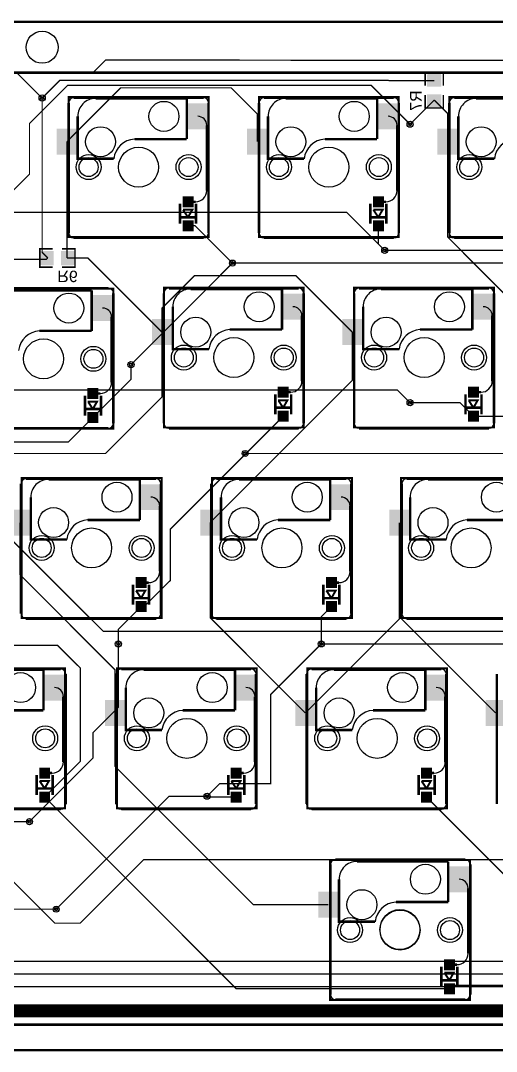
# Model space of a CAD drawing. Header units: millimetres. Extents: x -34 to 290, y -3 to 102.
# Drawn here: x 94.4 to 142, y -2.7 to 100.5 of the extents above; entities that cross this region are included whole.
import ezdxf

# ---------------------------------------------------------------- set-up
doc = ezdxf.new("R2010")
doc.units = ezdxf.units.MM
for name, color, linetype, true_color in [('BoardOutLine', 7, 'Continuous', 0xff00ff), ('BottomLayer', 7, 'Continuous', 0x0000ff), ('BottomPasteMaskLayer', 7, 'Continuous', 0x800000), ('BottomSilkLayer', 7, 'Continuous', 0x66cc33), ('BottomSolderMaskLayer', 7, 'Continuous', 0xaa00ff), ('Document', 7, 'Continuous', 0xffffff), ('Hole', 7, 'Continuous', 0x222222), ('Multi-Layer', 7, 'Continuous', 0xc0c0c0), ('TopLayer', 7, 'Continuous', 0xff0000), ('TopSilkLayer', 7, 'Continuous', 0xffcc00)]:
    doc.layers.add(name, color=color, linetype=linetype, true_color=true_color)
doc.styles.get("Standard").update_dxf_attribs({"font": 'arial.ttf'})

msp = doc.modelspace()

# ---------------------------------------------------------------- hatches: boundary and pattern name
at = {"layer": 'BottomLayer'}
for points in [[(136.45, 93.87), (135.07, 93.87), (135.07, 95), (136.45, 95)], [(136.45, 93.07), (135.07, 93.07), (135.07, 91.94), (136.45, 91.94)], [(113.04, 89.63), (111.14, 89.63), (111.14, 92.13), (113.04, 92.13)], [(132.09, 89.63), (130.19, 89.63), (130.19, 92.13), (132.09, 92.13)], [(99.94, 87.09), (98.04, 87.09), (98.04, 89.59), (99.94, 89.59)], [(118.99, 87.09), (117.09, 87.09), (117.09, 89.59), (118.99, 89.59)], [(138.04, 87.09), (136.14, 87.09), (136.14, 89.59), (138.04, 89.59)], [(111.62, 82.83), (111.62, 81.83), (110.62, 81.83), (110.62, 82.83)], [(130.67, 82.83), (130.67, 81.83), (129.67, 81.83), (129.67, 82.83)], [(111.62, 80.43), (111.62, 79.43), (110.62, 79.43), (110.62, 80.43)], [(130.67, 80.43), (130.67, 79.43), (129.67, 79.43), (129.67, 80.43)], [(97.64, 77.4), (97.64, 76.02), (96.51, 76.02), (96.51, 77.4)], [(98.44, 77.4), (98.44, 76.02), (99.58, 76.02), (99.58, 77.4)], [(103.52, 70.46), (101.62, 70.46), (101.62, 72.96), (103.52, 72.96)], [(122.57, 70.58), (120.67, 70.58), (120.67, 73.08), (122.57, 73.08)], [(141.62, 70.58), (139.72, 70.58), (139.72, 73.08), (141.62, 73.08)], [(109.46, 68.04), (107.56, 68.04), (107.56, 70.54), (109.46, 70.54)], [(128.51, 68.04), (126.61, 68.04), (126.61, 70.54), (128.51, 70.54)], [(102.1, 63.65), (102.1, 62.65), (101.1, 62.65), (101.1, 63.65)], [(121.15, 63.78), (121.15, 62.78), (120.15, 62.78), (120.15, 63.78)], [(140.2, 63.78), (140.2, 62.78), (139.2, 62.78), (139.2, 63.78)], [(102.1, 61.25), (102.1, 60.25), (101.1, 60.25), (101.1, 61.25)], [(121.15, 61.38), (121.15, 60.38), (120.15, 60.38), (120.15, 61.38)], [(140.2, 61.38), (140.2, 60.38), (139.2, 60.38), (139.2, 61.38)], [(108.34, 51.53), (106.44, 51.53), (106.44, 54.03), (108.34, 54.03)], [(127.39, 51.53), (125.49, 51.53), (125.49, 54.03), (127.39, 54.03)], [(95.24, 48.99), (93.34, 48.99), (93.34, 51.49), (95.24, 51.49)], [(114.29, 48.99), (112.39, 48.99), (112.39, 51.49), (114.29, 51.49)], [(133.21, 48.99), (131.31, 48.99), (131.31, 51.49), (133.21, 51.49)], [(106.92, 44.73), (106.92, 43.73), (105.92, 43.73), (105.92, 44.73)], [(125.97, 44.73), (125.97, 43.73), (124.97, 43.73), (124.97, 44.73)], [(106.92, 42.33), (106.92, 41.33), (105.92, 41.33), (105.92, 42.33)], [(125.97, 42.33), (125.97, 41.33), (124.97, 41.33), (124.97, 42.33)], [(98.69, 32.48), (96.79, 32.48), (96.79, 34.98), (98.69, 34.98)], [(117.87, 32.48), (115.97, 32.48), (115.97, 34.98), (117.87, 34.98)], [(136.92, 32.48), (135.02, 32.48), (135.02, 34.98), (136.92, 34.98)], [(104.76, 29.94), (102.86, 29.94), (102.86, 32.44), (104.76, 32.44)], [(123.81, 29.94), (121.91, 29.94), (121.91, 32.44), (123.81, 32.44)], [(142.86, 29.94), (140.96, 29.94), (140.96, 32.44), (142.86, 32.44)], [(97.27, 25.68), (97.27, 24.68), (96.27, 24.68), (96.27, 25.68)], [(116.45, 25.68), (116.45, 24.68), (115.45, 24.68), (115.45, 25.68)], [(135.5, 25.68), (135.5, 24.68), (134.5, 24.68), (134.5, 25.68)], [(97.27, 23.28), (97.27, 22.28), (96.27, 22.28), (96.27, 23.28)], [(116.45, 23.28), (116.45, 22.28), (115.45, 22.28), (115.45, 23.28)], [(135.5, 23.28), (135.5, 22.28), (134.5, 22.28), (134.5, 23.28)], [(139.2, 13.31), (137.3, 13.31), (137.3, 15.81), (139.2, 15.81)], [(126.1, 10.77), (124.2, 10.77), (124.2, 13.27), (126.1, 13.27)], [(137.78, 6.5), (137.78, 5.5), (136.78, 5.5), (136.78, 6.5)], [(137.78, 4.1), (137.78, 3.1), (136.78, 3.1), (136.78, 4.1)]]:
    msp.add_hatch(color=256, dxfattribs=at).paths.add_polyline_path(points)
at = {"layer": 'BottomPasteMaskLayer'}
for points in [[(136.4, 95.17), (135.12, 95.17), (135.07, 95.12), (135.07, 93.97), (135.12, 93.92), (135.53, 93.92), (135.53, 94.37), (135.98, 94.37), (135.98, 93.93), (136.4, 93.92), (136.45, 93.97), (136.45, 95.12)], [(136.4, 93.02), (135.98, 93.02), (135.98, 92.58), (135.53, 92.58), (135.53, 93.02), (135.12, 93.02), (135.07, 92.97), (135.07, 91.82), (135.12, 91.77), (136.4, 91.77), (136.45, 91.82), (136.45, 92.97)], [(113.04, 89.63), (111.14, 89.63), (111.14, 92.13), (113.04, 92.13)], [(132.09, 89.63), (130.19, 89.63), (130.19, 92.13), (132.09, 92.13)], [(99.94, 87.09), (98.04, 87.09), (98.04, 89.59), (99.94, 89.59)], [(118.99, 87.09), (117.09, 87.09), (117.09, 89.59), (118.99, 89.59)], [(138.04, 87.09), (136.14, 87.09), (136.14, 89.59), (138.04, 89.59)], [(111.62, 82.83), (111.62, 81.83), (110.62, 81.83), (110.62, 82.83)], [(130.67, 82.83), (130.67, 81.83), (129.67, 81.83), (129.67, 82.83)], [(111.62, 80.43), (111.62, 79.43), (110.62, 79.43), (110.62, 80.43)], [(130.67, 80.43), (130.67, 79.43), (129.67, 79.43), (129.67, 80.43)], [(96.34, 77.35), (96.34, 76.07), (96.39, 76.02), (97.54, 76.02), (97.59, 76.07), (97.6, 76.48), (97.15, 76.48), (97.15, 76.93), (97.59, 76.93), (97.59, 77.35), (97.54, 77.4), (96.39, 77.4)], [(98.49, 77.35), (98.49, 76.93), (98.94, 76.93), (98.94, 76.48), (98.5, 76.48), (98.49, 76.07), (98.54, 76.02), (99.69, 76.02), (99.74, 76.07), (99.74, 77.35), (99.69, 77.4), (98.54, 77.4)], [(103.52, 70.46), (101.62, 70.46), (101.62, 72.96), (103.52, 72.96)], [(122.57, 70.58), (120.67, 70.58), (120.67, 73.08), (122.57, 73.08)], [(141.62, 70.58), (139.72, 70.58), (139.72, 73.08), (141.62, 73.08)], [(109.46, 68.04), (107.56, 68.04), (107.56, 70.54), (109.46, 70.54)], [(128.51, 68.04), (126.61, 68.04), (126.61, 70.54), (128.51, 70.54)], [(102.1, 63.65), (102.1, 62.65), (101.1, 62.65), (101.1, 63.65)], [(121.15, 63.78), (121.15, 62.78), (120.15, 62.78), (120.15, 63.78)], [(140.2, 63.78), (140.2, 62.78), (139.2, 62.78), (139.2, 63.78)], [(102.1, 61.25), (102.1, 60.25), (101.1, 60.25), (101.1, 61.25)], [(121.15, 61.38), (121.15, 60.38), (120.15, 60.38), (120.15, 61.38)], [(140.2, 61.38), (140.2, 60.38), (139.2, 60.38), (139.2, 61.38)], [(108.34, 51.53), (106.44, 51.53), (106.44, 54.03), (108.34, 54.03)], [(127.39, 51.53), (125.49, 51.53), (125.49, 54.03), (127.39, 54.03)], [(95.24, 48.99), (93.34, 48.99), (93.34, 51.49), (95.24, 51.49)], [(114.29, 48.99), (112.39, 48.99), (112.39, 51.49), (114.29, 51.49)], [(133.21, 48.99), (131.31, 48.99), (131.31, 51.49), (133.21, 51.49)], [(106.92, 44.73), (106.92, 43.73), (105.92, 43.73), (105.92, 44.73)], [(125.97, 44.73), (125.97, 43.73), (124.97, 43.73), (124.97, 44.73)], [(106.92, 42.33), (106.92, 41.33), (105.92, 41.33), (105.92, 42.33)], [(125.97, 42.33), (125.97, 41.33), (124.97, 41.33), (124.97, 42.33)], [(98.69, 32.48), (96.79, 32.48), (96.79, 34.98), (98.69, 34.98)], [(117.87, 32.48), (115.97, 32.48), (115.97, 34.98), (117.87, 34.98)], [(136.92, 32.48), (135.02, 32.48), (135.02, 34.98), (136.92, 34.98)], [(104.76, 29.94), (102.86, 29.94), (102.86, 32.44), (104.76, 32.44)], [(123.81, 29.94), (121.91, 29.94), (121.91, 32.44), (123.81, 32.44)], [(142.86, 29.94), (140.96, 29.94), (140.96, 32.44), (142.86, 32.44)], [(97.27, 25.68), (97.27, 24.68), (96.27, 24.68), (96.27, 25.68)], [(116.45, 25.68), (116.45, 24.68), (115.45, 24.68), (115.45, 25.68)], [(135.5, 25.68), (135.5, 24.68), (134.5, 24.68), (134.5, 25.68)], [(97.27, 23.28), (97.27, 22.28), (96.27, 22.28), (96.27, 23.28)], [(116.45, 23.28), (116.45, 22.28), (115.45, 22.28), (115.45, 23.28)], [(135.5, 23.28), (135.5, 22.28), (134.5, 22.28), (134.5, 23.28)], [(139.2, 13.31), (137.3, 13.31), (137.3, 15.81), (139.2, 15.81)], [(126.1, 10.77), (124.2, 10.77), (124.2, 13.27), (126.1, 13.27)], [(137.78, 6.5), (137.78, 5.5), (136.78, 5.5), (136.78, 6.5)], [(137.78, 4.1), (137.78, 3.1), (136.78, 3.1), (136.78, 4.1)]]:
    msp.add_hatch(color=256, dxfattribs=at).paths.add_polyline_path(points)
at = {"layer": 'BottomSolderMaskLayer'}
for points in [[(136.48, 93.85), (135.04, 93.85), (135.04, 95.03), (136.48, 95.03)], [(136.48, 93.09), (135.04, 93.09), (135.04, 91.92), (136.48, 91.92)], [(113.09, 89.58), (111.09, 89.58), (111.09, 92.18), (113.09, 92.18)], [(132.14, 89.58), (130.14, 89.58), (130.14, 92.18), (132.14, 92.18)], [(99.99, 87.04), (97.98, 87.04), (97.98, 89.64), (99.99, 89.64)], [(119.04, 87.04), (117.03, 87.04), (117.03, 89.64), (119.04, 89.64)], [(138.09, 87.04), (136.08, 87.04), (136.08, 89.64), (138.09, 89.64)], [(111.67, 82.88), (111.67, 81.78), (110.57, 81.78), (110.57, 82.88)], [(130.72, 82.88), (130.72, 81.78), (129.62, 81.78), (129.62, 82.88)], [(111.67, 80.48), (111.67, 79.38), (110.57, 79.38), (110.57, 80.48)], [(130.72, 80.48), (130.72, 79.38), (129.62, 79.38), (129.62, 80.48)], [(97.67, 77.42), (97.67, 75.99), (96.49, 75.99), (96.49, 77.42)], [(98.42, 77.42), (98.42, 75.99), (99.6, 75.99), (99.6, 77.42)], [(103.57, 70.4), (101.57, 70.4), (101.57, 73.01), (103.57, 73.01)], [(122.62, 70.53), (120.62, 70.53), (120.62, 73.13), (122.62, 73.13)], [(141.67, 70.53), (139.67, 70.53), (139.67, 73.13), (141.67, 73.13)], [(109.51, 67.99), (107.51, 67.99), (107.51, 70.59), (109.51, 70.59)], [(128.56, 67.99), (126.56, 67.99), (126.56, 70.59), (128.56, 70.59)], [(102.15, 63.7), (102.15, 62.6), (101.04, 62.6), (101.04, 63.7)], [(121.2, 63.83), (121.2, 62.73), (120.09, 62.73), (120.09, 63.83)], [(140.25, 63.83), (140.25, 62.73), (139.14, 62.73), (139.14, 63.83)], [(102.15, 61.3), (102.15, 60.2), (101.04, 60.2), (101.04, 61.3)], [(121.2, 61.43), (121.2, 60.33), (120.09, 60.33), (120.09, 61.43)], [(140.25, 61.43), (140.25, 60.33), (139.14, 60.33), (139.14, 61.43)], [(108.39, 51.48), (106.39, 51.48), (106.39, 54.08), (108.39, 54.08)], [(127.44, 51.48), (125.44, 51.48), (125.44, 54.08), (127.44, 54.08)], [(95.29, 48.94), (93.29, 48.94), (93.29, 51.54), (95.29, 51.54)], [(114.34, 48.94), (112.34, 48.94), (112.34, 51.54), (114.34, 51.54)], [(133.26, 48.94), (131.26, 48.94), (131.26, 51.54), (133.26, 51.54)], [(106.97, 44.78), (106.97, 43.68), (105.87, 43.68), (105.87, 44.78)], [(126.02, 44.78), (126.02, 43.68), (124.92, 43.68), (124.92, 44.78)], [(106.97, 42.38), (106.97, 41.28), (105.87, 41.28), (105.87, 42.38)], [(126.02, 42.38), (126.02, 41.28), (124.92, 41.28), (124.92, 42.38)], [(98.74, 32.43), (96.74, 32.43), (96.74, 35.03), (98.74, 35.03)], [(117.92, 32.43), (115.92, 32.43), (115.92, 35.03), (117.92, 35.03)], [(136.97, 32.43), (134.97, 32.43), (134.97, 35.03), (136.97, 35.03)], [(104.81, 29.89), (102.81, 29.89), (102.81, 32.49), (104.81, 32.49)], [(123.86, 29.89), (121.86, 29.89), (121.86, 32.49), (123.86, 32.49)], [(142.91, 29.89), (140.91, 29.89), (140.91, 32.49), (142.91, 32.49)], [(97.32, 25.73), (97.32, 24.63), (96.22, 24.63), (96.22, 25.73)], [(116.5, 25.73), (116.5, 24.63), (115.4, 24.63), (115.4, 25.73)], [(135.55, 25.73), (135.55, 24.63), (134.45, 24.63), (134.45, 25.73)], [(97.32, 23.33), (97.32, 22.23), (96.22, 22.23), (96.22, 23.33)], [(116.5, 23.33), (116.5, 22.23), (115.4, 22.23), (115.4, 23.33)], [(135.55, 23.33), (135.55, 22.23), (134.45, 22.23), (134.45, 23.33)], [(139.25, 13.25), (137.25, 13.25), (137.25, 15.86), (139.25, 15.86)], [(126.15, 10.71), (124.15, 10.71), (124.15, 13.32), (126.15, 13.32)], [(137.83, 6.55), (137.83, 5.45), (136.73, 5.45), (136.73, 6.55)], [(137.83, 4.15), (137.83, 3.05), (136.73, 3.05), (136.73, 4.15)]]:
    msp.add_hatch(color=256, dxfattribs=at).paths.add_polyline_path(points)

# ---------------------------------------------------------------- linework, layer by layer
at = {"layer": 'BoardOutLine', "const_width": 0.254}
msp.add_lwpolyline([(-34.29, 100.33), (-34.29, -2.54), (289.56, -2.54), (289.56, 100.33), (-34.29, 100.33)], close=True, dxfattribs=at)
at = {"layer": 'BottomLayer'}
for points, const_width in [([(96.52, 92.71), (98.3, 94.49), (131.19, 94.49)], 0.127), ([(135.76, 94.44), (131.24, 94.44), (131.19, 94.49)], 0.127), ([(98.99, 88.34), (104.37, 93.73), (115.44, 93.73), (118.04, 91.13), (118.04, 88.34)], 0.127), ([(97.08, 76.71), (96.52, 77.27), (96.52, 92.71)], 0.127), ([(135.76, 92.51), (133.35, 90.09), (133.35, 90.04)], 0.127), ([(135.76, 92.51), (137.09, 91.18), (137.09, 88.34)], 0.127), ([(113, 87.35), (113, 89.98)], 0.254), ([(132.05, 87.35), (132.05, 89.98)], 0.254), ([(98.99, 88.34), (99.01, 76.71)], 0.127), ([(137.09, 88.34), (137.09, 78.82), (146.61, 69.29)], 0.127), ([(113, 87.35), (113, 83.45)], 0.254), ([(132.05, 87.35), (132.05, 83.45)], 0.254), ([(111.87, 82.33), (111.12, 82.33)], 0.254), ([(130.92, 82.33), (130.17, 82.33)], 0.254), ([(111.12, 79.93), (111.84, 79.93), (115.57, 76.2)], 0.127), ([(130.17, 79.93), (130.17, 78.11), (130.81, 77.47)], 0.127), ([(92.79, 76.58), (96.95, 76.58), (97.08, 76.71)], 0.127), ([(99.01, 76.71), (101.09, 76.71), (108.51, 69.29)], 0.127), ([(127.56, 69.29), (121.92, 74.93), (111.76, 74.93), (108.51, 71.68), (108.51, 69.29)], 0.127), ([(103.47, 68.17), (103.47, 70.8)], 0.254), ([(122.52, 68.3), (122.52, 70.93)], 0.254), ([(141.57, 68.3), (141.57, 70.93)], 0.254), ([(108.51, 69.29), (108.51, 62.79), (102.87, 57.15), (76.2, 57.15)], 0.127), ([(113.34, 50.24), (127.56, 64.47), (127.56, 69.29)], 0.127), ([(103.47, 68.17), (103.47, 64.28)], 0.254), ([(122.52, 68.3), (122.52, 64.4)], 0.254), ([(141.57, 68.3), (141.57, 64.4)], 0.254), ([(105.41, 66.04), (105.41, 64.57), (101.6, 60.75)], 0.127), ([(102.35, 63.15), (101.6, 63.15)], 0.254), ([(121.4, 63.28), (120.65, 63.28)], 0.254), ([(140.45, 63.28), (139.7, 63.28)], 0.254), ([(139.7, 60.88), (138.34, 62.23), (133.35, 62.23)], 0.127), ([(120.65, 60.88), (109.35, 49.58), (109.35, 44.45), (106.72, 41.83), (106.42, 41.83)], 0.127), ([(139.7, 60.88), (158.75, 60.88)], 0.127), ([(101.6, 60.75), (99.14, 58.29), (74.93, 58.29), (71.12, 54.48), (71.12, 44.63), (68.19, 41.7)], 0.127), ([(108.3, 49.25), (108.3, 51.88)], 0.254), ([(127.35, 49.25), (127.35, 51.88)], 0.254), ([(103.81, 31.19), (103.81, 35.51), (94.29, 45.03), (94.29, 50.24)], 0.127), ([(122.86, 31.19), (113.34, 40.72), (113.34, 50.24)], 0.127), ([(132.26, 50.24), (132.26, 40.59), (122.86, 31.19)], 0.127), ([(141.91, 31.19), (132.26, 40.84), (132.26, 50.24)], 0.127), ([(108.3, 49.25), (108.3, 45.35)], 0.254), ([(127.35, 49.25), (127.35, 45.35)], 0.254), ([(96.77, 22.78), (100.33, 26.34), (100.33, 35.69), (98.04, 37.97), (80.01, 37.97), (74.29, 43.69), (74.29, 46.99)], 0.127), ([(107.17, 44.23), (106.42, 44.23)], 0.254), ([(126.22, 44.23), (125.47, 44.23)], 0.254), ([(106.42, 41.83), (104.14, 39.55), (104.14, 38.1)], 0.127), ([(125.47, 41.83), (124.46, 40.82), (124.46, 38.1)], 0.127), ([(98.64, 30.2), (98.64, 32.83)], 0.254), ([(117.82, 30.2), (117.82, 32.83)], 0.254), ([(136.87, 30.2), (136.87, 32.83)], 0.254), ([(125.15, 12.01), (117.65, 12.01), (103.81, 25.86), (103.81, 31.19)], 0.127), ([(98.64, 30.2), (98.64, 26.3)], 0.254), ([(117.82, 30.2), (117.82, 26.3)], 0.254), ([(136.87, 30.2), (136.87, 26.3)], 0.254), ([(97.52, 25.18), (96.77, 25.18)], 0.254), ([(116.7, 25.18), (115.95, 25.18)], 0.254), ([(135.75, 25.18), (135, 25.18)], 0.254), ([(77.85, 22.78), (80.3, 20.32), (95.25, 20.32)], 0.127), ([(96.77, 22.78), (115.95, 3.6), (137.28, 3.6)], 0.127), ([(113.03, 22.86), (113.11, 22.78), (115.95, 22.78)], 0.127), ([(135, 22.78), (148.35, 9.43), (192.02, 9.43)], 0.127), ([(139.16, 11.02), (139.16, 13.65)], 0.254), ([(65.91, 3.73), (73.74, 11.56), (97.92, 11.56)], 0.127), ([(139.16, 11.02), (139.16, 7.13)], 0.254), ([(137.28, 3.6), (137.62, 3.94), (147.45, 3.94), (151.13, 7.62), (151.13, 9.43)], 0.127), ([(138.03, 6), (137.28, 6)], 0.254)]:
    msp.add_lwpolyline(points, dxfattribs=dict(at, const_width=const_width))
for centre, radius, start, end in [((112.09, 89.98), 0.904, 0, 90), ((131.14, 89.98), 0.904, 0, 90), ((111.87, 83.45), 1.12, 270, 0), ((130.92, 83.45), 1.12, 270, 0), ((102.57, 70.8), 0.904, 0, 90), ((121.62, 70.93), 0.904, 0, 90), ((140.67, 70.93), 0.904, 0, 90), ((102.35, 64.28), 1.12, 270, 0), ((121.4, 64.4), 1.12, 270, 0), ((140.45, 64.4), 1.12, 270, 0), ((107.39, 51.88), 0.904, 0, 90), ((126.44, 51.88), 0.904, 0, 90), ((107.17, 45.35), 1.12, 270, 0), ((126.22, 45.35), 1.12, 270, 0), ((97.74, 32.83), 0.904, 0, 90), ((116.92, 32.83), 0.904, 0, 90), ((135.97, 32.83), 0.904, 0, 90), ((97.52, 26.3), 1.12, 270, 0), ((116.7, 26.3), 1.12, 270, 0), ((135.75, 26.3), 1.12, 270, 0), ((138.25, 13.65), 0.904, 0, 90), ((138.03, 7.13), 1.12, 270, 0)]:
    msp.add_arc(centre, radius, start, end, dxfattribs=at)
at = {"layer": 'BottomSilkLayer'}
for points, const_width in [([(136.68, 93.95), (136.68, 95.23), (134.85, 95.23), (134.85, 93.95)], 0.152), ([(136.68, 93), (136.68, 91.71), (134.85, 91.71), (134.85, 93)], 0.152), ([(101.86, 92.66), (111, 92.66)], 0.254), ([(111, 88.6), (111, 92.66)], 0.254), ([(120.91, 92.66), (130.05, 92.66)], 0.254), ([(130.05, 88.6), (130.05, 92.66)], 0.254), ([(139.96, 92.66), (149.1, 92.66)], 0.254), ([(103.68, 86.64), (100.08, 86.64), (100.08, 90.88)], 0.254), ([(122.73, 86.64), (119.13, 86.64), (119.13, 90.88)], 0.254), ([(141.78, 86.64), (138.18, 86.64), (138.18, 90.88)], 0.254), ([(111, 88.6), (105.77, 88.6)], 0.254), ([(130.05, 88.6), (124.82, 88.6)], 0.254), ([(110.32, 80.13), (110.32, 82.13)], 0.254), ([(110.62, 81.53), (110.62, 81.53), (111.12, 80.78)], 0.2), ([(110.62, 81.53), (111.55, 81.53)], 0.2), ([(111.47, 81.53), (111.55, 81.53), (111.11, 80.78)], 0.2), ([(111.92, 80.13), (111.92, 82.13)], 0.254), ([(129.37, 80.13), (129.37, 82.13)], 0.254), ([(129.67, 81.53), (129.67, 81.53), (130.17, 80.78)], 0.2), ([(129.67, 81.53), (130.6, 81.53)], 0.2), ([(130.52, 81.53), (130.6, 81.53), (130.16, 80.78)], 0.2), ([(130.97, 80.13), (130.97, 82.13)], 0.254), ([(110.32, 80.78), (111.92, 80.78)], 0.254), ([(129.37, 80.78), (130.97, 80.78)], 0.254), ([(97.57, 77.63), (96.28, 77.63), (96.28, 75.79), (97.57, 75.79)], 0.152), ([(98.52, 77.63), (99.81, 77.63), (99.81, 75.79), (98.52, 75.79)], 0.152), ([(92.33, 73.48), (101.47, 73.48)], 0.254), ([(101.47, 69.42), (101.47, 73.48)], 0.254), ([(111.38, 73.61), (120.52, 73.61)], 0.254), ([(120.52, 69.55), (120.52, 73.61)], 0.254), ([(130.43, 73.61), (139.57, 73.61)], 0.254), ([(139.57, 69.55), (139.57, 73.61)], 0.254), ([(113.21, 67.59), (109.6, 67.59), (109.6, 71.83)], 0.254), ([(132.26, 67.59), (128.65, 67.59), (128.65, 71.83)], 0.254), ([(101.47, 69.42), (96.24, 69.42)], 0.254), ([(120.52, 69.55), (115.29, 69.55)], 0.254), ([(139.57, 69.55), (134.34, 69.55)], 0.254), ([(100.8, 60.95), (100.8, 62.95)], 0.254), ([(102.4, 60.95), (102.4, 62.95)], 0.254), ([(119.85, 61.08), (119.85, 63.08)], 0.254), ([(121.45, 61.08), (121.45, 63.08)], 0.254), ([(138.9, 61.08), (138.9, 63.08)], 0.254), ([(140.5, 61.08), (140.5, 63.08)], 0.254), ([(101.09, 62.35), (101.1, 62.35), (101.59, 61.6)], 0.2), ([(101.1, 62.35), (102.02, 62.35)], 0.2), ([(101.95, 62.35), (102.02, 62.35), (101.59, 61.6)], 0.2), ([(120.14, 62.48), (120.15, 62.48), (120.64, 61.73)], 0.2), ([(120.15, 62.48), (121.07, 62.48)], 0.2), ([(121, 62.48), (121.07, 62.48), (120.64, 61.73)], 0.2), ([(139.19, 62.48), (139.2, 62.48), (139.69, 61.73)], 0.2), ([(139.2, 62.48), (140.12, 62.48)], 0.2), ([(140.05, 62.48), (140.12, 62.48), (139.69, 61.73)], 0.2), ([(100.8, 61.6), (102.4, 61.6)], 0.254), ([(119.85, 61.73), (121.45, 61.73)], 0.254), ([(138.9, 61.73), (140.5, 61.73)], 0.254), ([(97.16, 54.56), (106.3, 54.56)], 0.254), ([(106.3, 50.5), (106.3, 54.56)], 0.254), ([(116.21, 54.56), (125.35, 54.56)], 0.254), ([(125.35, 50.5), (125.35, 54.56)], 0.254), ([(135.13, 54.56), (144.27, 54.56)], 0.254), ([(98.99, 48.54), (95.38, 48.54), (95.38, 52.78)], 0.254), ([(118.04, 48.54), (114.43, 48.54), (114.43, 52.78)], 0.254), ([(136.96, 48.54), (133.35, 48.54), (133.35, 52.78)], 0.254), ([(106.3, 50.5), (101.07, 50.5)], 0.254), ([(125.35, 50.5), (120.12, 50.5)], 0.254), ([(144.27, 50.5), (139.04, 50.5)], 0.254), ([(105.62, 42.03), (105.62, 44.03)], 0.254), ([(105.92, 43.43), (105.92, 43.43), (106.42, 42.68)], 0.2), ([(105.92, 43.43), (106.85, 43.43)], 0.2), ([(106.77, 43.43), (106.85, 43.43), (106.42, 42.68)], 0.2), ([(107.22, 42.03), (107.22, 44.03)], 0.254), ([(124.67, 42.03), (124.67, 44.03)], 0.254), ([(124.97, 43.43), (124.97, 43.43), (125.47, 42.68)], 0.2), ([(124.97, 43.43), (125.9, 43.43)], 0.2), ([(125.82, 43.43), (125.9, 43.43), (125.47, 42.68)], 0.2), ([(126.27, 42.03), (126.27, 44.03)], 0.254), ([(105.62, 42.68), (107.22, 42.68)], 0.254), ([(124.67, 42.68), (126.27, 42.68)], 0.254), ([(87.5, 35.51), (96.65, 35.51)], 0.254), ([(96.65, 31.45), (96.65, 35.51)], 0.254), ([(106.68, 35.51), (115.83, 35.51)], 0.254), ([(115.83, 31.45), (115.83, 35.51)], 0.254), ([(125.73, 35.51), (134.88, 35.51)], 0.254), ([(134.88, 31.45), (134.88, 35.51)], 0.254), ([(108.51, 29.49), (104.9, 29.49), (104.9, 33.73)], 0.254), ([(127.56, 29.49), (123.95, 29.49), (123.95, 33.73)], 0.254), ([(96.65, 31.45), (91.42, 31.45)], 0.254), ([(115.83, 31.45), (110.59, 31.45)], 0.254), ([(134.88, 31.45), (129.64, 31.45)], 0.254), ([(95.97, 22.98), (95.97, 24.98)], 0.254), ([(97.57, 22.98), (97.57, 24.98)], 0.254), ([(115.15, 22.98), (115.15, 24.98)], 0.254), ([(116.75, 22.98), (116.75, 24.98)], 0.254), ([(134.2, 22.98), (134.2, 24.98)], 0.254), ([(135.8, 22.98), (135.8, 24.98)], 0.254), ([(95.97, 23.63), (97.57, 23.63)], 0.254), ([(96.27, 24.38), (96.27, 24.38), (96.77, 23.63)], 0.2), ([(96.27, 24.38), (97.19, 24.38)], 0.2), ([(97.12, 24.38), (97.19, 24.38), (96.76, 23.63)], 0.2), ([(115.15, 23.63), (116.75, 23.63)], 0.254), ([(115.45, 24.38), (115.45, 24.38), (115.95, 23.63)], 0.2), ([(115.45, 24.38), (116.37, 24.38)], 0.2), ([(116.3, 24.38), (116.37, 24.38), (115.94, 23.63)], 0.2), ([(134.2, 23.63), (135.8, 23.63)], 0.254), ([(134.5, 24.38), (134.5, 24.38), (135, 23.63)], 0.2), ([(134.5, 24.38), (135.42, 24.38)], 0.2), ([(135.35, 24.38), (135.42, 24.38), (134.99, 23.63)], 0.2), ([(128.02, 16.33), (137.16, 16.33)], 0.254), ([(137.16, 12.27), (137.16, 16.33)], 0.254), ([(129.85, 10.31), (126.24, 10.31), (126.24, 14.55)], 0.254), ([(137.16, 12.27), (131.93, 12.27)], 0.254), ([(136.48, 3.8), (136.48, 5.8)], 0.254), ([(136.78, 5.2), (136.78, 5.2), (137.28, 4.45)], 0.2), ([(136.78, 5.2), (137.71, 5.2)], 0.2), ([(137.63, 5.2), (137.71, 5.2), (137.28, 4.45)], 0.2), ([(138.08, 3.8), (138.08, 5.8)], 0.254), ([(136.48, 4.45), (138.08, 4.45)], 0.254)]:
    msp.add_lwpolyline(points, dxfattribs=dict(at, const_width=const_width))
for centre, radius, start, end in [((101.85, 90.89), 1.77, 89.7213, 180.2787), ((120.9, 90.89), 1.77, 89.7213, 180.2787), ((139.95, 90.89), 1.77, 89.7213, 180.2787), ((105.89, 86.38), 2.22, 93.1216, 173.2761), ((124.94, 86.38), 2.22, 93.1216, 173.2761), ((143.99, 86.38), 2.22, 93.1216, 173.2761), ((111.37, 71.84), 1.77, 89.7213, 180.2787), ((130.42, 71.84), 1.77, 89.7213, 180.2787), ((96.36, 67.2), 2.22, 93.1216, 173.2761), ((115.41, 67.33), 2.22, 93.1216, 173.2761), ((134.46, 67.33), 2.22, 93.1216, 173.2761), ((97.15, 52.79), 1.77, 89.7213, 180.2787), ((116.2, 52.79), 1.77, 89.7213, 180.2787), ((135.12, 52.79), 1.77, 89.7213, 180.2787), ((101.19, 48.28), 2.22, 93.1216, 173.2761), ((120.24, 48.28), 2.22, 93.1216, 173.2761), ((139.16, 48.28), 2.22, 93.1216, 173.2761), ((106.67, 33.74), 1.77, 89.7213, 180.2787), ((125.72, 33.74), 1.77, 89.7213, 180.2787), ((110.71, 29.23), 2.22, 93.1216, 173.2761), ((129.76, 29.23), 2.22, 93.1216, 173.2761), ((128.01, 14.56), 1.77, 89.7213, 180.2787), ((132.05, 10.05), 2.22, 93.1216, 173.2761)]:
    msp.add_arc(centre, radius, start, end, dxfattribs=at)
at = {"layer": 'Document', "const_width": 1.3}
msp.add_lwpolyline([(184.91, 1.4), (79.81, 1.4)], dxfattribs=at)
at = {"layer": 'Document'}
msp.add_circle((132.33, 9.52), 2, dxfattribs=at)
at = {"layer": 'Hole'}
for centre in [(96.52, 92.71), (133.35, 90.09), (130.81, 77.47), (115.57, 76.2), (105.41, 66.04), (133.35, 62.23), (116.84, 57.15), (104.14, 38.1), (124.46, 38.1), (113.03, 22.86), (95.25, 20.32), (97.92, 11.56)]:
    msp.add_circle(centre, 0.152, dxfattribs=at)
at = {"layer": 'Multi-Layer'}
for centre, radius in [((96.52, 97.79), 1.6), ((96.52, 92.71), 0.31), ((108.71, 90.88), 1.5), ((127.76, 90.88), 1.5), ((102.36, 88.34), 1.5), ((121.41, 88.34), 1.5), ((133.35, 90.09), 0.305), ((140.46, 88.34), 1.5), ((106.17, 85.8), 2), ((125.22, 85.8), 2), ((101.17, 85.8), 0.95), ((111.17, 85.8), 0.95), ((120.22, 85.8), 0.95), ((130.22, 85.8), 0.95), ((139.27, 85.8), 0.95), ((130.81, 77.47), 0.305), ((115.57, 76.2), 0.305), ((118.24, 71.83), 1.5), ((137.29, 71.83), 1.5), ((99.19, 71.7), 1.5), ((111.89, 69.29), 1.5), ((130.94, 69.29), 1.5), ((96.65, 66.62), 2), ((115.7, 66.75), 2), ((134.75, 66.75), 2), ((101.65, 66.62), 0.95), ((110.7, 66.75), 0.95), ((120.7, 66.75), 0.95), ((129.75, 66.75), 0.95), ((139.75, 66.75), 0.95), ((105.41, 66.04), 0.305), ((133.35, 62.23), 0.305), ((116.84, 57.15), 0.305), ((104.01, 52.78), 1.5), ((123.06, 52.78), 1.5), ((141.99, 52.78), 1.5), ((97.66, 50.24), 1.5), ((116.71, 50.24), 1.5), ((135.64, 50.24), 1.5), ((101.47, 47.7), 2), ((120.52, 47.7), 2), ((139.45, 47.7), 2), ((96.47, 47.7), 0.95), ((106.47, 47.7), 0.95), ((115.52, 47.7), 0.95), ((125.52, 47.7), 0.95), ((134.45, 47.7), 0.95), ((104.14, 38.1), 0.305), ((124.46, 38.1), 0.305), ((94.36, 33.73), 1.5), ((113.54, 33.73), 1.5), ((132.59, 33.73), 1.5), ((107.19, 31.19), 1.5), ((126.24, 31.19), 1.5), ((111, 28.65), 2), ((130.05, 28.65), 2), ((96.82, 28.65), 0.95), ((106, 28.65), 0.95), ((116, 28.65), 0.95), ((125.05, 28.65), 0.95), ((135.05, 28.65), 0.95), ((113.03, 22.86), 0.305), ((95.25, 20.32), 0.305), ((134.88, 14.55), 1.5), ((128.53, 12.01), 1.5), ((97.92, 11.56), 0.305), ((132.34, 9.47), 2), ((127.34, 9.47), 0.95), ((137.34, 9.47), 0.95)]:
    msp.add_circle(centre, radius, dxfattribs=at)
at = {"layer": 'TopLayer', "const_width": 0.127}
for points in [[(209.55, 93.85), (207.01, 96.39), (102.87, 96.52), (101.6, 95.25), (11.81, 94.87), (10.16, 94.87)], [(96.52, 92.71), (93.99, 95.22)], [(133.35, 90.09), (129.46, 93.98), (99.06, 93.98), (95.25, 90.17), (95.25, 85.09), (92.71, 82.55), (71.25, 82.55), (67.18, 78.49), (30.99, 78.49), (27.94, 75.44), (27.94, 46.74), (5.1, 23.89), (-4.97, 23.89)], [(130.81, 77.47), (127, 81.28), (88.92, 81.28)], [(133.35, 62.23), (132.08, 63.5), (91.44, 63.5), (86.36, 68.58), (86.36, 71.25), (80.14, 77.47), (76.2, 77.47)], [(163.83, 77.47), (160.02, 77.47), (158.75, 76.2), (115.57, 76.2)], [(146.05, 77.47), (130.81, 77.47)], [(115.57, 76.2), (115.57, 76.2), (105.41, 66.04)], [(273.05, 74.93), (273.43, 74.55), (280.67, 74.55), (283.21, 72.01), (283.21, 7.62), (276.86, 1.27), (241.3, 1.27), (237.49, 5.08), (212.09, 5.08), (210.82, 3.81), (72.39, 3.81), (69.85, 1.27), (58.42, 1.27), (57.15, 2.54), (7.62, 2.54)], [(77.6, 60.96), (82.55, 56.01), (86.36, 56.01), (90.55, 51.82), (90.55, 51.43), (102.62, 39.37), (144.79, 39.37)], [(198.25, 41.91), (196.98, 43.18), (149.86, 43.18), (148.72, 44.32), (148.72, 53.34), (144.91, 57.15), (116.84, 57.15)], [(149.86, 22.86), (143.51, 16.51), (106.68, 16.51), (100.33, 10.16), (97.79, 10.16), (87.63, 20.32), (82.55, 20.32), (81.28, 21.59), (81.28, 39.37)], [(95.25, 20.32), (101.6, 26.67), (101.6, 29.21), (104.14, 31.75), (104.14, 38.1)], [(124.46, 38.1), (119.38, 33.02), (119.38, 24.13), (114.3, 24.13), (113.03, 22.86)], [(124.46, 38.1), (185.55, 38.1)], [(97.92, 11.56), (109.22, 22.86), (113.03, 22.86)], [(-4.97, 22.62), (-7.86, 22.62), (-15.25, 15.23), (-15.25, 7.63), (-11.43, 3.81), (57.15, 3.81), (58.42, 2.54), (69.85, 2.67), (72.26, 5.08), (191.77, 5.08), (195.58, 8.89)], [(214.5, 17.78), (195.58, 17.78), (184.15, 6.35), (72.39, 6.35), (69.85, 3.81), (58.42, 3.81), (57.15, 5.08), (-7.49, 5.08), (-12.57, 10.03), (-12.57, 16.64), (-7.86, 21.35), (-4.97, 21.35)]]:
    msp.add_lwpolyline(points, dxfattribs=at)
at = {"layer": 'TopSilkLayer'}
for points, const_width in [([(1.4, 95.25), (287.15, 95.25)], 0.254), ([(103.07, 78.8), (113.17, 78.8), (113.17, 92.8), (99.17, 92.8), (99.17, 78.8), (103.17, 78.8)], 0.2), ([(99.67, 92.73), (112.67, 92.73)], 0.254), ([(122.12, 78.8), (132.22, 78.8), (132.22, 92.8), (118.22, 92.8), (118.22, 78.8), (122.22, 78.8)], 0.2), ([(118.72, 92.73), (131.72, 92.73)], 0.254), ([(141.17, 78.8), (151.27, 78.8), (151.27, 92.8), (137.27, 92.8), (137.27, 78.8), (141.27, 78.8)], 0.2), ([(137.77, 92.73), (150.77, 92.73)], 0.254), ([(99.17, 92.23), (99.17, 79.22)], 0.254), ([(113.17, 92.23), (113.17, 79.22)], 0.254), ([(118.22, 92.23), (118.22, 79.22)], 0.254), ([(132.22, 92.23), (132.22, 79.22)], 0.254), ([(137.27, 92.23), (137.27, 79.22)], 0.254), ([(99.67, 78.72), (112.67, 78.72)], 0.254), ([(118.72, 78.72), (131.72, 78.72)], 0.254), ([(137.77, 78.72), (150.77, 78.72)], 0.254), ([(93.55, 59.63), (103.65, 59.63), (103.65, 73.63), (89.65, 73.63), (89.65, 59.63), (93.65, 59.63)], 0.2), ([(90.15, 73.68), (103.15, 73.68)], 0.254), ([(103.65, 73.18), (103.65, 60.17)], 0.254), ([(108.7, 73.18), (108.7, 60.17)], 0.254), ([(112.6, 59.75), (122.7, 59.75), (122.7, 73.75), (108.7, 73.75), (108.7, 59.75), (112.7, 59.75)], 0.2), ([(109.2, 73.68), (122.2, 73.68)], 0.254), ([(122.7, 73.18), (122.7, 60.17)], 0.254), ([(127.75, 73.18), (127.75, 60.17)], 0.254), ([(131.65, 59.75), (141.75, 59.75), (141.75, 73.75), (127.75, 73.75), (127.75, 59.75), (131.75, 59.75)], 0.2), ([(128.25, 73.68), (141.25, 73.68)], 0.254), ([(141.75, 73.18), (141.75, 60.17)], 0.254), ([(90.15, 59.67), (103.15, 59.67)], 0.254), ([(109.2, 59.67), (122.2, 59.67)], 0.254), ([(128.25, 59.67), (141.25, 59.67)], 0.254), ([(98.37, 40.7), (108.47, 40.7), (108.47, 54.7), (94.47, 54.7), (94.47, 40.7), (98.47, 40.7)], 0.2), ([(94.91, 54.63), (107.91, 54.63)], 0.254), ([(117.42, 40.7), (127.52, 40.7), (127.52, 54.7), (113.52, 54.7), (113.52, 40.7), (117.52, 40.7)], 0.2), ([(113.96, 54.63), (126.96, 54.63)], 0.254), ([(136.35, 40.7), (146.45, 40.7), (146.45, 54.7), (132.45, 54.7), (132.45, 40.7), (136.45, 40.7)], 0.2), ([(133.01, 54.63), (146.01, 54.63)], 0.254), ([(94.41, 54.13), (94.41, 41.12)], 0.254), ([(108.41, 54.13), (108.41, 41.12)], 0.254), ([(113.46, 54.13), (113.46, 41.12)], 0.254), ([(127.46, 54.13), (127.46, 41.12)], 0.254), ([(132.51, 54.13), (132.51, 41.12)], 0.254), ([(94.91, 40.62), (107.91, 40.62)], 0.254), ([(113.96, 40.62), (126.96, 40.62)], 0.254), ([(133.01, 40.62), (146.01, 40.62)], 0.254), ([(88.72, 21.65), (98.82, 21.65), (98.82, 35.65), (84.82, 35.65), (84.82, 21.65), (88.82, 21.65)], 0.2), ([(85.38, 35.58), (98.38, 35.58)], 0.254), ([(98.88, 35.08), (98.88, 22.07)], 0.254), ([(103.93, 35.08), (103.93, 22.07)], 0.254), ([(107.9, 21.65), (118, 21.65), (118, 35.65), (104, 35.65), (104, 21.65), (108, 21.65)], 0.2), ([(104.43, 35.58), (117.43, 35.58)], 0.254), ([(117.93, 35.08), (117.93, 22.07)], 0.254), ([(122.98, 35.08), (122.98, 22.07)], 0.254), ([(126.95, 21.65), (137.05, 21.65), (137.05, 35.65), (123.05, 35.65), (123.05, 21.65), (127.05, 21.65)], 0.2), ([(123.48, 35.58), (136.48, 35.58)], 0.254), ([(136.98, 35.08), (136.98, 22.07)], 0.254), ([(142.03, 35.08), (142.03, 22.07)], 0.254), ([(85.38, 21.57), (98.38, 21.57)], 0.254), ([(104.43, 21.57), (117.43, 21.57)], 0.254), ([(123.48, 21.57), (136.48, 21.57)], 0.254), ([(129.24, 2.48), (139.34, 2.48), (139.34, 16.48), (125.33, 16.48), (125.33, 2.48), (129.34, 2.48)], 0.2), ([(125.87, 16.53), (138.87, 16.53)], 0.254), ([(125.37, 16.03), (125.37, 3.02)], 0.254), ([(139.37, 16.03), (139.37, 3.02)], 0.254), ([(125.87, 2.52), (138.87, 2.52)], 0.254), ([(1.4, 0), (287.15, 0)], 0.254)]:
    msp.add_lwpolyline(points, dxfattribs=dict(at, const_width=const_width))
for centre in [(101.17, 85.8), (111.17, 85.8), (120.22, 85.8), (130.22, 85.8), (139.27, 85.8), (101.65, 66.62), (110.7, 66.75), (120.7, 66.75), (129.75, 66.75), (139.75, 66.75), (96.47, 47.7), (106.47, 47.7), (115.52, 47.7), (125.52, 47.7), (134.45, 47.7), (96.82, 28.65), (106, 28.65), (116, 28.65), (125.05, 28.65), (135.05, 28.65), (127.34, 9.47), (137.34, 9.47)]:
    msp.add_circle(centre, 1.25, dxfattribs=at)
for centre, start, end in [((99.67, 92.23), 90, 180), ((112.67, 92.23), 0, 90), ((118.72, 92.23), 90, 180), ((131.72, 92.23), 0, 90), ((137.77, 92.23), 90, 180), ((99.67, 79.22), 180, 270), ((112.67, 79.22), 270, 360), ((118.72, 79.22), 180, 270), ((131.72, 79.22), 270, 360), ((137.77, 79.22), 180, 270), ((103.15, 73.18), 0, 90), ((109.2, 73.18), 90, 180), ((122.2, 73.18), 0, 90), ((128.25, 73.18), 90, 180), ((141.25, 73.18), 0, 90), ((103.15, 60.17), 270, 360), ((109.2, 60.17), 180, 270), ((122.2, 60.17), 270, 360), ((128.25, 60.17), 180, 270), ((141.25, 60.17), 270, 360), ((94.91, 54.13), 90, 180), ((107.91, 54.13), 0, 90), ((113.96, 54.13), 90, 180), ((126.96, 54.13), 0, 90), ((133.01, 54.13), 90, 180), ((94.91, 41.12), 180, 270), ((107.91, 41.12), 270, 360), ((113.96, 41.12), 180, 270), ((126.96, 41.12), 270, 360), ((133.01, 41.12), 180, 270), ((98.38, 35.08), 0, 90), ((104.43, 35.08), 90, 180), ((117.43, 35.08), 0, 90), ((123.48, 35.08), 90, 180), ((136.48, 35.08), 0, 90), ((98.38, 22.07), 270, 360), ((104.43, 22.07), 180, 270), ((117.43, 22.07), 270, 360), ((123.48, 22.07), 180, 270), ((136.48, 22.07), 270, 360), ((125.87, 16.03), 90, 180), ((138.87, 16.03), 0, 90), ((125.87, 3.02), 180, 270), ((138.87, 3.02), 270, 360)]:
    msp.add_arc(centre, 0.5, start, end, dxfattribs=at)

# ---------------------------------------------------------------- texts
at = {"layer": 'BottomSilkLayer', "text_generation_flag": 2}
for s, rotation, p in [('R7', 90, (134.49, 93.47)), ('R6', 180, (98.04, 75.44))]:
    msp.add_text(s, height=1.143, rotation=rotation, dxfattribs=at).set_placement(p)

doc.saveas('drawing.dxf')
